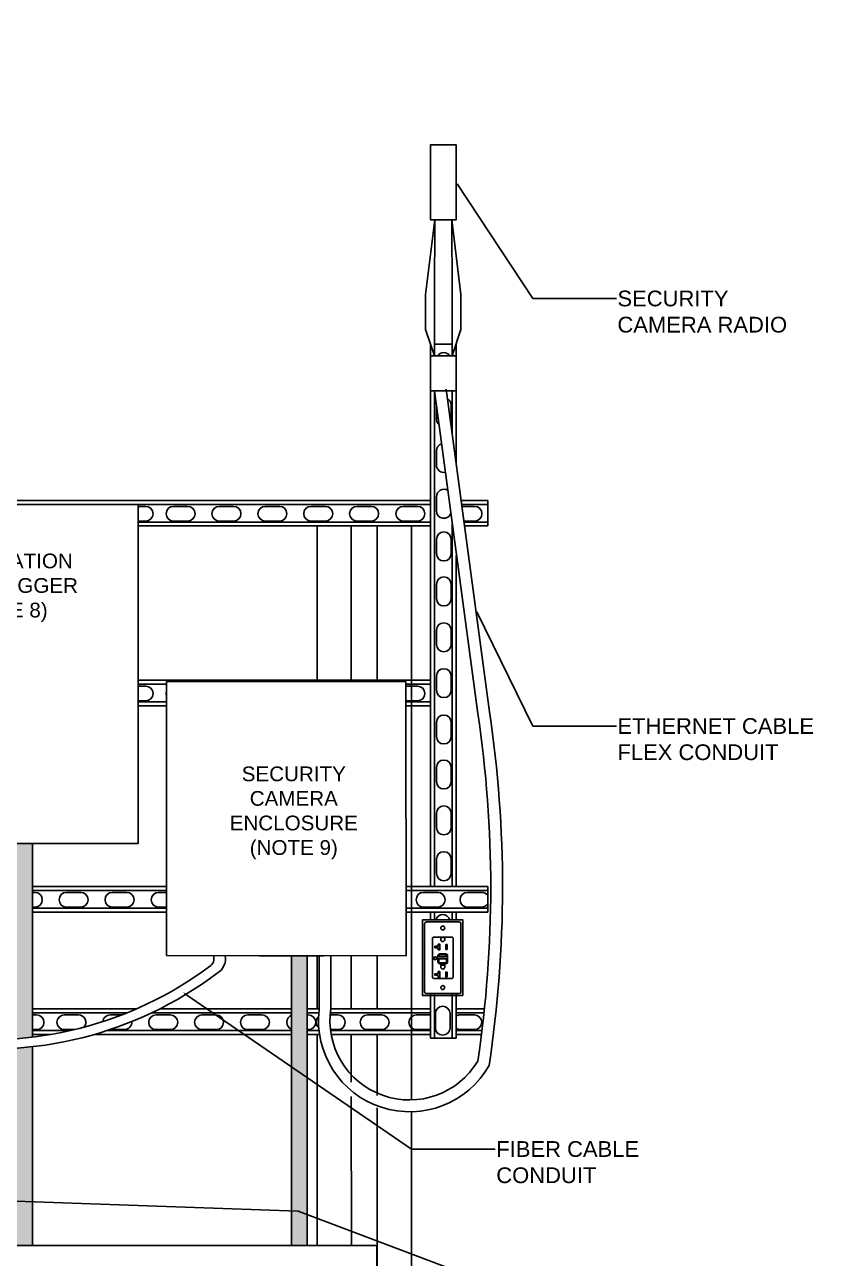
# Model space of a CAD drawing. Header units: feet. Extents: x -159 to 1687, y -48 to 1556.
# Drawn here: x 917.7 to 969, y 1032.6 to 1111.1 of the extents above; entities that cross this region are included whole.
import ezdxf
from ezdxf import colors
from ezdxf.entities.mleader import LeaderData, LeaderLine
from ezdxf.math import Vec2, Vec3

# ---------------------------------------------------------------- set-up
doc = ezdxf.new("R2010")
doc.units = ezdxf.units.FT
doc.header["$MEASUREMENT"] = 0
for name, color, linetype in [('9417_1-3$0$M25-OBJ', 7, 'Continuous'), ('9417_1-3$0$M25-UNISTRUT', 94, 'Continuous'), ('9417_1-3$0$OBJ-LITE', 33, 'Continuous'), ('9417_1-3$0$UNISTRUT', 94, 'Continuous'), ('E-LV-EQUP', 211, 'Continuous'), ('E-POSTS', 4, 'Continuous'), ('EQUIPMENT_CON', 150, 'Continuous'), ('G-ANNO-TEXT', 1, 'Continuous')]:
    doc.layers.add(name, color=color, linetype=linetype)
doc.styles.add('NEI-A', font='arial.ttf')

# ---------------------------------------------------------------- blocks, each defined once
blk = doc.blocks.new('9417_1-3$0$827-00085')
at = {"layer": '9417_1-3$0$OBJ-LITE'}
for p, q in [((-0.25, 0.187), (-0.25, -0.188)), ((0.25, 0.312), (-0.125, 0.312)), ((0.375, -0.188), (0.375, 0.187)), ((-0.125, -0.312), (0.25, -0.312))]:
    blk.add_line(p, q, dxfattribs=at)
for points in [[(-1.312, 0.594), (-1.312, -0.594, 0.414214), (-1.25, -0.656), (1.25, -0.656, 0.414214), (1.312, -0.594), (1.312, 0.594, 0.414214), (1.25, 0.656), (-1.25, 0.656, 0.414214)], [(-1.158, -0.125), (-1.281, -0.125), (-1.281, 0.125), (-1.158, 0.125, -1)], [(-0.188, -0.188), (-0.188, 0.187, -0.414214), (-0.156, 0.219), (-0.094, 0.219, -0.414214), (-0.063, 0.187), (-0.063, -0.188, -0.414214), (-0.094, -0.219), (-0.156, -0.219, -0.414214)], [(0.312, -0.219), (0.312, 0.219, 0.414214), (0.281, 0.25), (0.094, 0.25, 0.414214), (0.062, 0.219), (0.062, -0.219, 0.414214), (0.094, -0.25), (0.281, -0.25, 0.414214)], [(0.592, -0.125), (0.469, -0.125), (0.469, 0.125), (0.592, 0.125, -1)]]:
    blk.add_lwpolyline(points, format="xyb", close=True, dxfattribs=at)
for points in [[(-0.641, 0.281), (-0.5, 0.281), (-0.5, 0.187), (-0.875, 0.187), (-0.875, 0.281), (-0.734, 0.281), (-0.734, 0.5), (-0.641, 0.5)], [(1.109, 0.281), (1.25, 0.281), (1.25, 0.187), (0.875, 0.187), (0.875, 0.281), (1.016, 0.281), (1.016, 0.5), (1.109, 0.5)], [(-0.531, -0.281), (-0.531, -0.188), (-0.844, -0.188), (-0.844, -0.281)], [(1.219, -0.281), (1.219, -0.188), (0.906, -0.188), (0.906, -0.281)]]:
    blk.add_lwpolyline(points, close=True, dxfattribs=at)
blk.add_circle((0.032, 0.477), 0.0882, dxfattribs=at)
for centre, start, end in [((-0.125, 0.187), 90, 180), ((0.25, 0.187), 0, 90), ((-0.125, -0.188), 180, 270), ((0.25, -0.188), 270, 0)]:
    blk.add_arc(centre, 0.125, start, end, dxfattribs=at)
blk = doc.blocks.new('9417_1-3$0$827-00085_822-10365_822-13765_fnt')
blk.add_lwpolyline([(2.406, -1.281), (2.406, 1.281), (-2.406, 1.281), (-2.406, -1.281)], close=True)
at = {"layer": '9417_1-3$0$OBJ-LITE'}
blk.add_lwpolyline([(2.281, 1.031, 0.414214), (2.156, 1.156), (-2.156, 1.156, 0.414214), (-2.281, 1.031), (-2.281, -1.031, 0.414214), (-2.156, -1.156), (2.156, -1.156, 0.414214), (2.281, -1.031)], format="xyb", close=True, dxfattribs=at)
for centre in [(-1.895, 0), (1.895, 0)]:
    blk.add_circle(centre, 0.125, dxfattribs=at)
blk.add_blockref('9417_1-3$0$827-00085', (0, 0))

msp = doc.modelspace()

# ---------------------------------------------------------------- hatches: boundary and pattern name
at = {"transparency": 33554503}
h = msp.add_hatch(color=256, dxfattribs=at)
h.dxf.hatch_style = 1
h.paths.add_polyline_path([(915.01906, 1059.01503), (914.01906, 1059.01503), (914.01906, 1046.56972, 0.01063895), (915.01906, 1046.53435)])
h.paths.add_polyline_path([(918.16533, 1059.01503), (917.16533, 1059.01503), (917.16533, 1046.60219, 0.01068425), (918.16533, 1046.70115)])
h.paths.add_polyline_path([(915.01906, 1045.95923, -0.01051468), (914.01906, 1046.00229), (914.01906, 1033.44096), (915.01906, 1033.44096)])
h.paths.add_polyline_path([(918.16533, 1046.09839, -0.01054699), (917.16533, 1046.00884), (917.16533, 1033.44096), (918.16533, 1033.44096)])
h.paths.add_polyline_path([(915.01906, 1029.10081), (914.01906, 1029.10081), (914.01906, 1005.90336), (915.01906, 1005.90336)])
h.paths.add_polyline_path([(918.16533, 1029.10081), (917.16533, 1029.10081), (917.16533, 1005.90336), (918.16533, 1005.90336)])
h = msp.add_hatch(color=256, dxfattribs=at)
h.dxf.hatch_style = 1
edge = h.paths.add_edge_path()
edge.add_arc((876.61616, 1057.20834), 14.84338, 230.4497157, 235.2926447, ccw=False)
edge.add_line((867.16456, 1045.76312), (867.16456, 1033.44096))
edge.add_line((867.16456, 1033.44096), (868.16456, 1033.44096))
edge.add_line((868.16456, 1033.44096), (868.16456, 1045.00603))
edge = h.paths.add_edge_path()
edge.add_arc((886.04439, 1059.84733), 15.00228, 236.277062, 240.7565867, ccw=False)
edge.add_line((877.71546, 1047.36945), (877.71546, 1041.89634))
edge.add_arc((881.32591, 1063.44269), 21.84676, 260.4875061, 263.1373714)
edge.add_line((878.71546, 1041.75246), (878.71546, 1046.75705))
edge = h.paths.add_edge_path()
edge.add_arc((881.37823, 1063.57225), 22.81459, 260.7614578, 263.2975279, ccw=False)
edge.add_line((877.71546, 1041.0536), (877.71546, 1033.44096))
edge.add_line((877.71546, 1033.44096), (878.71546, 1033.44096))
edge.add_line((878.71546, 1033.44096), (878.71546, 1040.91358))
h.paths.add_polyline_path([(883.058, 1029.10081), (881.058, 1029.10081), (881.058, 1005.90336), (883.058, 1005.90336)])
h.paths.add_polyline_path([(886.13812, 1029.10081), (884.13812, 1029.10081), (884.13812, 1005.90336), (886.13812, 1005.90336)])
edge = h.paths.add_edge_path()
edge.add_arc((881.82026, 1062.30256), 21.42053, 293.1867956, 296.1303163, ccw=False)
edge.add_line((890.25416, 1042.61225), (890.25416, 1033.44096))
edge.add_line((890.25416, 1033.44096), (891.25416, 1033.44096))
edge.add_line((891.25416, 1033.44096), (891.25416, 1043.07133))
edge = h.paths.add_edge_path()
edge.add_arc((881.32591, 1063.44269), 22.59676, 319.6222499, 322.6465246, ccw=False)
edge.add_line((898.5399, 1048.80397), (898.58028, 1033.44096))
edge.add_line((898.58028, 1033.44096), (899.33247, 1033.44096))
edge.add_line((899.33247, 1033.44096), (899.28825, 1049.73255))
h.paths.add_polyline_path([(897.02995, 1029.1031), (896.27995, 1029.1031), (896.32418, 1005.90564), (897.07418, 1005.90564)])
h.paths.add_polyline_path([(935.63331, 1051.88331), (934.63422, 1051.88331), (934.63331, 1033.44096), (935.63331, 1033.44096)])
edge = h.paths.add_edge_path()
edge.add_arc((885.91405, 1059.70382), 14.77137, 287.0867315, 291.1934197, ccw=False)
edge.add_line((890.25416, 1045.58444), (890.25416, 1043.50361))
edge.add_arc((881.32591, 1063.44269), 21.84676, 294.1216956, 297.0295179)
edge.add_line((891.25416, 1043.9822), (891.25416, 1045.93151))
edge = h.paths.add_edge_path()
edge.add_arc((885.42998, 1057.76316), 8.30065, 305.5336329, 314.5597939, ccw=False)
edge.add_line((890.25416, 1051.0083), (890.25416, 1046.37107))
edge.add_arc((885.91405, 1059.70382), 14.02137, 288.0312269, 292.3866522)
edge.add_line((891.25416, 1046.73918), (891.25416, 1051.84879))
edge = h.paths.add_edge_path()
edge.add_arc((881.44469, 1056.64538), 8.10589, 242.6087585, 250.3508243)
edge.add_line((878.719, 1049.0115), (878.71546, 1047.6714))
edge.add_arc((885.91405, 1059.70382), 14.02137, 234.2167222, 239.1093486, ccw=False)
edge.add_line((877.71546, 1048.3292), (877.71546, 1049.44827))
edge = h.paths.add_edge_path()
edge.add_line((878.73598, 1055.43122), (877.71546, 1055.43122))
edge.add_line((877.71546, 1055.43122), (877.71546, 1050.12546))
edge.add_arc((881.4139, 1056.52552), 7.39184, 239.9774209, 248.6322812)
edge.add_line((878.72067, 1049.64179), (878.73598, 1055.43122))
edge = h.paths.add_edge_path()
edge.add_line((866.00871, 1054.64261), (864.75871, 1054.64261))
edge.add_line((864.75871, 1054.64261), (864.75871, 1049.20161))
edge.add_arc((881.32591, 1063.44269), 21.84676, 220.6821718, 225.4830311)
edge.add_line((866.00871, 1047.86502), (866.00871, 1054.64261))
edge = h.paths.add_edge_path()
edge.add_line((868.16456, 1054.64261), (867.16456, 1054.64261))
edge.add_line((867.16456, 1054.64261), (867.16456, 1046.80728))
edge.add_arc((881.32591, 1063.44269), 21.84676, 229.5929887, 232.9551713)
edge.add_line((868.16456, 1046.00539), (868.16456, 1054.64261))

# ---------------------------------------------------------------- linework, layer by layer
at = {"layer": '9417_1-3$0$M25-UNISTRUT'}
for p, q in [((943.46794, 1090.79817), (943.46794, 1056.32368)), ((943.71794, 1087.82804), (943.71794, 1056.32368)), ((943.46794, 1080.85503), (875.1352, 1080.85503)), ((922.21796, 1080.60503), (904.73221, 1080.60503)), ((944.84294, 1056.32368), (944.84294, 1079.48003)), ((947.10526, 1056.28831), (941.98405, 1056.28831)), ((947.10526, 1056.03831), (941.98405, 1056.03831))]:
    msp.add_line(p, q, dxfattribs=at)
for points in [[(943.71794, 1090.79817), (943.71794, 1090.05235)], [(944.84294, 1090.05235), (944.84294, 1090.79817)], [(945.09294, 1083.22826), (945.09294, 1090.79817)], [(944.84294, 1085.08824), (944.84294, 1087.82804)], [(943.46794, 1080.60503), (924.87139, 1080.60503)], [(947.11653, 1080.85503), (945.42321, 1080.85503)], [(947.11653, 1080.60503), (945.45681, 1080.60503)], [(947.11653, 1079.23003), (947.11653, 1080.85503)], [(924.87139, 1079.48003), (943.46794, 1079.48003)], [(944.84, 1079.48003), (944.84294, 1079.48003)], [(945.60802, 1079.48003), (947.11653, 1079.48003)], [(924.87139, 1079.23003), (943.46794, 1079.23003)], [(938.42419, 1079.23003), (938.42419, 1069.41331)], [(940.06911, 1079.23003), (940.06911, 1069.41331)], [(944.84294, 1079.23003), (944.8736, 1079.23003)], [(945.64162, 1079.23003), (947.11653, 1079.23003)], [(945.09294, 1056.32368), (945.09294, 1077.32662)], [(943.46707, 1069.41331), (924.87139, 1069.41331)], [(926.67814, 1069.16331), (924.87052, 1069.16331)], [(943.46707, 1069.16331), (941.89903, 1069.16331)], [(924.87052, 1068.03831), (926.67892, 1068.03831)], [(924.87052, 1067.78831), (926.67909, 1067.78831)], [(941.89981, 1068.03831), (943.46707, 1068.03831)], [(941.89998, 1067.78831), (943.46707, 1067.78831)], [(912.50802, 1059.01503), (919.86626, 1059.01503)], [(926.6558, 1056.28831), (918.16533, 1056.28831)], [(926.65631, 1056.03831), (918.16533, 1056.03831)], [(947.10526, 1054.66331), (947.10526, 1056.28831)], [(918.16533, 1054.91331), (926.65861, 1054.91331)], [(918.16533, 1054.66331), (926.65912, 1054.66331)], [(941.98405, 1054.91331), (947.10526, 1054.91331)], [(941.98405, 1054.66331), (947.10526, 1054.66331)], [(943.46794, 1054.66331), (943.46794, 1054.15942)], [(943.71794, 1054.66331), (943.71794, 1054.15942)], [(944.84294, 1054.15942), (944.84294, 1054.66331)], [(945.09294, 1054.15942), (945.09294, 1054.66331)], [(938.42419, 1051.88331), (938.42419, 1048.49655)], [(940.06911, 1051.88331), (940.06911, 1048.49655)], [(943.46794, 1049.47192), (943.46794, 1046.63246)], [(943.71794, 1049.47192), (943.71794, 1046.63246)], [(944.84294, 1046.63246), (944.84294, 1049.47192)], [(945.09294, 1046.63246), (945.09294, 1049.47192)], [(924.76082, 1048.49655), (918.16533, 1048.49655)], [(924.16588, 1048.24655), (918.16533, 1048.24655)], [(934.63404, 1048.24655), (925.73844, 1048.24655)], [(934.63405, 1048.49655), (926.25036, 1048.49655)], [(936.38375, 1048.49655), (935.63331, 1048.49655)], [(936.38375, 1048.24655), (935.63331, 1048.24655)], [(946.89599, 1048.49655), (945.09294, 1048.49655)], [(946.86955, 1048.24655), (945.09294, 1048.24655)], [(918.16533, 1047.12155), (920.58227, 1047.12155)], [(918.16533, 1046.87155), (919.33071, 1046.87155)], [(922.08986, 1046.87155), (934.63397, 1046.87155)], [(922.90837, 1047.12155), (934.63399, 1047.12155)], [(935.63331, 1047.12155), (936.38375, 1047.12155)], [(935.63331, 1046.87155), (936.41277, 1046.87155)], [(937.13375, 1047.12155), (943.46794, 1047.12155)], [(937.13375, 1046.87155), (943.46794, 1046.87155)], [(938.42419, 1046.87155), (938.4287, 1043.83562)], [(940.06911, 1046.87155), (940.06911, 1042.99084)], [(945.09294, 1047.12155), (946.74006, 1047.12155)], [(945.09294, 1046.87155), (946.70894, 1046.87155)], [(938.43004, 1042.92868), (938.44411, 1033.44096)], [(940.06911, 1042.20758), (940.06911, 1017.90336)]]:
    msp.add_lwpolyline(points, dxfattribs=at)
at = {"layer": '9417_1-3$0$UNISTRUT'}
for p, q in [((943.46794, 1090.79817), (943.46825, 1090.79817)), ((943.71794, 1090.79817), (944.84294, 1090.79817)), ((945.09263, 1090.79817), (945.09294, 1090.79817)), ((943.84392, 1086.02333), (943.84392, 1086.92755)), ((944.78236, 1086.02333), (944.78236, 1086.92755)), ((943.84392, 1083.10621), (943.84392, 1084.01044)), ((943.84392, 1080.1891), (943.84392, 1081.09333)), ((924.87139, 1080.47905), (925.36248, 1080.47905)), ((927.12642, 1080.47905), (928.03064, 1080.47905)), ((930.04353, 1080.47905), (930.94776, 1080.47905)), ((932.96064, 1080.47905), (933.86487, 1080.47905)), ((935.87776, 1080.47905), (936.78199, 1080.47905)), ((938.79487, 1080.47905), (939.6991, 1080.47905)), ((941.73477, 1080.47905), (942.63899, 1080.47905)), ((945.47374, 1080.47905), (946.26838, 1080.47905)), ((924.87139, 1079.54061), (925.36248, 1079.54061)), ((927.12642, 1079.54061), (928.03064, 1079.54061)), ((930.04353, 1079.54061), (930.94776, 1079.54061)), ((932.96064, 1079.54061), (933.86487, 1079.54061)), ((935.87776, 1079.54061), (936.78199, 1079.54061)), ((938.79487, 1079.54061), (939.6991, 1079.54061)), ((941.73477, 1079.54061), (942.63899, 1079.54061)), ((945.59988, 1079.54061), (946.26838, 1079.54061)), ((943.84392, 1077.47513), (943.84392, 1078.37936)), ((944.78236, 1077.47513), (944.78236, 1078.37936)), ((943.84392, 1074.60973), (943.84392, 1075.51395)), ((944.78236, 1074.60973), (944.78236, 1075.51395)), ((943.84392, 1071.69261), (943.84392, 1072.59684)), ((944.78236, 1071.69261), (944.78236, 1072.59684)), ((943.84392, 1068.7755), (943.84392, 1069.67973)), ((944.78236, 1068.7755), (944.78236, 1069.67973)), ((924.87052, 1069.03734), (925.36161, 1069.03734)), ((941.89912, 1069.03734), (942.63812, 1069.03734)), ((924.87052, 1068.0989), (925.36161, 1068.0989)), ((941.89977, 1068.0989), (942.63812, 1068.0989)), ((943.84392, 1065.82784), (943.84392, 1066.73207)), ((944.78236, 1065.82784), (944.78236, 1066.73207)), ((943.84392, 1062.96244), (943.84392, 1063.86666)), ((944.78236, 1062.96244), (944.78236, 1063.86666)), ((943.84392, 1060.04532), (943.84392, 1060.94955)), ((944.78236, 1060.04532), (944.78236, 1060.94955)), ((943.84392, 1057.12821), (943.84392, 1058.03244)), ((944.78236, 1057.12821), (944.78236, 1058.03244)), ((918.16533, 1055.91234), (918.31263, 1055.91234)), ((920.32551, 1055.91234), (921.22974, 1055.91234)), ((923.24263, 1055.91234), (924.14685, 1055.91234)), ((926.18252, 1055.91234), (926.65657, 1055.91234)), ((943.02255, 1055.91234), (943.92678, 1055.91234)), ((945.81343, 1055.91234), (946.71766, 1055.91234)), ((918.16533, 1054.9739), (918.31263, 1054.9739)), ((920.32551, 1054.9739), (921.22974, 1054.9739)), ((923.24263, 1054.9739), (924.14685, 1054.9739)), ((926.18252, 1054.9739), (926.65848, 1054.9739)), ((943.02255, 1054.9739), (943.92678, 1054.9739)), ((945.81343, 1054.9739), (946.71766, 1054.9739)), ((918.16533, 1048.12058), (918.42058, 1048.12058)), ((920.18451, 1048.12058), (921.08874, 1048.12058)), ((923.10162, 1048.12058), (923.84754, 1048.12058)), ((926.01874, 1048.12058), (926.92297, 1048.12058)), ((928.93585, 1048.12058), (929.84008, 1048.12058)), ((931.85297, 1048.12058), (932.75719, 1048.12058)), ((935.63331, 1048.12058), (935.69709, 1048.12058)), ((937.13375, 1048.12058), (937.57604, 1048.12058)), ((939.46269, 1048.12058), (940.36692, 1048.12058)), ((942.56199, 1048.12058), (943.46622, 1048.12058)), ((943.77853, 1048.19803), (943.77853, 1047.2938)), ((944.71697, 1048.19803), (944.71697, 1047.2938)), ((945.35287, 1048.12058), (946.2571, 1048.12058)), ((918.16533, 1047.18214), (918.42058, 1047.18214)), ((920.18451, 1047.18214), (920.8411, 1047.18214)), ((923.10162, 1047.18214), (924.00585, 1047.18214)), ((926.01874, 1047.18214), (926.92297, 1047.18214)), ((928.93585, 1047.18214), (929.84008, 1047.18214)), ((931.85297, 1047.18214), (932.75719, 1047.18214)), ((935.63331, 1047.18214), (935.69709, 1047.18214)), ((937.13375, 1047.18214), (937.57604, 1047.18214)), ((939.46269, 1047.18214), (940.36692, 1047.18214)), ((942.56199, 1047.18214), (943.46622, 1047.18214)), ((945.09294, 1046.63246), (943.46794, 1046.63246)), ((945.35287, 1047.18214), (946.2571, 1047.18214))]:
    msp.add_line(p, q, dxfattribs=at)
for centre, start, end in [((944.31314, 1089.79296), 33.5602088, 146.4397912), ((944.31314, 1086.92755), 0, 61.0088347), ((944.31314, 1086.02333), 180, 229.5123571), ((944.31314, 1086.02333), 336.2589779, 0), ((944.31314, 1084.01044), 107.6380158, 180), ((944.31314, 1083.10621), 180, 282.4368262), ((944.31314, 1081.09333), 56.7494897, 180), ((925.36248, 1080.00983), 270, 90), ((927.12642, 1080.00983), 90, 270), ((928.03064, 1080.00983), 270, 90), ((930.04353, 1080.00983), 90, 270), ((930.94776, 1080.00983), 270, 90), ((932.96064, 1080.00983), 90, 270), ((933.86487, 1080.00983), 270, 90), ((935.87776, 1080.00983), 90, 270), ((936.78199, 1080.00983), 270, 90), ((938.79487, 1080.00983), 90, 270), ((939.6991, 1080.00983), 270, 90), ((941.73477, 1080.00983), 90, 270), ((942.63899, 1080.00983), 270, 90), ((943.46622, 1080.00983), 89.7896409, 90), ((944.31314, 1080.1891), 180, 343.3724156), ((946.26838, 1080.00983), 270, 90), ((943.46622, 1080.00983), 270, 270.2103591), ((944.31314, 1078.37936), 0, 180), ((944.31314, 1077.47513), 180, 0), ((944.31314, 1075.51395), 0, 180), ((944.31314, 1074.60973), 180, 0), ((944.31314, 1072.59684), 0, 180), ((944.31314, 1071.69261), 180, 0), ((944.31314, 1069.67973), 0, 180), ((925.36161, 1068.56812), 270, 90), ((927.12555, 1068.56812), 162.3342307, 197.7450276), ((942.63812, 1068.56812), 270, 90), ((944.31314, 1068.7755), 180, 0), ((944.31314, 1066.73207), 0, 180), ((944.31314, 1065.82784), 180, 0), ((944.31314, 1063.86666), 0, 180), ((944.31314, 1062.96244), 180, 0), ((944.31314, 1060.94955), 0, 180), ((944.31314, 1060.04532), 180, 0), ((944.31314, 1058.03244), 0, 180), ((944.31314, 1057.12821), 180, 0), ((918.31263, 1055.44312), 270, 90), ((920.32551, 1055.44312), 90, 270), ((921.22974, 1055.44312), 270, 90), ((923.24263, 1055.44312), 90, 270), ((924.14685, 1055.44312), 270, 90), ((926.18252, 1055.44312), 90, 270), ((943.02255, 1055.44312), 90, 270), ((943.92678, 1055.44312), 270, 90), ((945.81343, 1055.44312), 90, 270), ((946.71766, 1055.44312), 34.3053139, 90), ((946.71766, 1055.44312), 270, 325.6946861), ((944.24775, 1054.03225), 15.7248761, 164.2751239), ((944.24775, 1054.03225), 179.7353457, 180), ((944.24775, 1054.03225), 0, 0.2646543), ((918.42058, 1047.65136), 270, 90), ((920.18451, 1047.65136), 90, 270), ((921.08874, 1047.65136), 317.1603145, 90), ((923.10162, 1047.65136), 90, 175.4835419), ((926.01874, 1047.65136), 90, 270), ((926.92297, 1047.65136), 270, 90), ((928.93585, 1047.65136), 90, 270), ((929.84008, 1047.65136), 270, 90), ((931.85297, 1047.65136), 90, 270), ((932.75719, 1047.65136), 270, 90), ((934.79286, 1047.65136), 109.784957, 250.2094062), ((934.57133, 1047.65136), 82.4091362, 90), ((935.69709, 1047.65136), 270, 90), ((936.67181, 1047.65136), 127.873176, 232.126824), ((937.57604, 1047.65136), 270, 90), ((939.46269, 1047.65136), 90, 270), ((940.36692, 1047.65136), 270, 90), ((942.56199, 1047.65136), 90, 270), ((943.46622, 1047.65136), 89.7896409, 90), ((944.24775, 1048.19803), 0, 180), ((945.35287, 1047.65136), 90, 123.6393772), ((946.2571, 1047.65136), 270, 90), ((924.00585, 1047.65136), 270, 4.9301396), ((934.57133, 1047.65136), 270, 277.5908638), ((944.24775, 1047.2938), 180, 0), ((945.35287, 1047.65136), 236.3606228, 270), ((923.10162, 1047.65136), 268.8746831, 270), ((943.46622, 1047.65136), 270, 270.2103591)]:
    msp.add_arc(centre, 0.46922, start, end, dxfattribs=at)
at = {"layer": 'E-LV-EQUP'}
msp.add_line((936.69405, 1051.88331), (932.57439, 1051.88331), dxfattribs=at)
for points in [[(943.46794, 1098.70524), (943.46794, 1103.48554), (945.09294, 1103.48554), (945.09294, 1098.70524)], [(943.46794, 1087.82804), (943.46794, 1090.05235), (945.09294, 1090.05235), (945.09294, 1087.82804)]]:
    msp.add_lwpolyline(points, close=True, dxfattribs=at)
for points in [[(943.71794, 1090.05235), (943.15783, 1091.72541), (943.15783, 1093.96421), (943.73524, 1098.70524)], [(943.71794, 1090.05235), (943.71794, 1090.79817), (943.71736, 1091.72541), (943.71736, 1093.96421), (943.73524, 1098.70524)], [(944.84294, 1090.05235), (945.40306, 1091.72541), (945.40306, 1093.96421), (944.82565, 1098.70524)], [(944.84294, 1090.05235), (944.84294, 1090.79817), (944.85293, 1091.72541), (944.85293, 1093.96421), (944.82565, 1098.70524)], [(940.0567, 1033.44096), (848.37311, 1033.44096), (848.37311, 1029.10081), (940.0567, 1029.10081)], [(940.0567, 1029.10081), (940.0567, 1033.44096)]]:
    msp.add_lwpolyline(points, dxfattribs=at)
at = {"layer": 'E-POSTS', "flags": 128}
for points in [[(936.25661, 1079.23003), (936.25661, 1069.41331)], [(942.25661, 1079.23003), (942.25661, 1042.73606)], [(936.25661, 1051.88331), (936.25661, 1048.49655)], [(936.25661, 1046.87155), (936.25661, 1033.44096)], [(942.25661, 1041.98394), (942.25661, 999.30883)]]:
    msp.add_lwpolyline(points, dxfattribs=at)
at = {"layer": 'EQUIPMENT_CON', "color": 1}
msp.add_lwpolyline([(902.33079, 1059.01503), (902.33079, 1051.39689, 0.2897764), (904.32182, 1048.5411, 0.03133459), (911.96294, 1046.77724, 0.1990038), (929.42539, 1051.20721, 0.35289122), (929.6705, 1051.88164)], format="xyb", dxfattribs=at)
for points in [[(918.16533, 1059.01503), (918.16533, 1046.70138)], [(934.63422, 1051.88331), (934.63331, 1033.44096)], [(935.63331, 1051.88331), (935.63331, 1033.44096)], [(918.16533, 1046.09881), (918.16533, 1033.44096)]]:
    msp.add_lwpolyline(points, dxfattribs=at)

# ---------------------------------------------------------------- block references
at = {"layer": '9417_1-3$0$M25-OBJ', "xscale": -1, "rotation": 90}
msp.add_blockref('9417_1-3$0$827-00085_822-10365_822-13765_fnt', (944.24524, 1051.75317), dxfattribs=at)

# ---------------------------------------------------------------- texts
at = {"layer": 'G-ANNO-TEXT', "linetype": 'Continuous', "char_height": 0.9375, "attachment_point": 5, "style": 'NEI-A', "bg_fill": 3, "box_fill_scale": 1.5, "bg_fill_color": 256, "bg_fill_transparency": 0}
for s, width, gutter_width, heights, insert in [('MET STATION\\PDATA LOGGER\\P(NOTE 8)', 10.1476412, 0.5, [7.07029], (916.3244, 1075.30129)), ('SECURITY CAMERA ENCLOSURE\\P(NOTE 9)', 8.2647432, 27.55033, [0], (934.77514, 1060.97166))]:
    msp.add_mtext_dynamic_manual_height_columns(s, width=width, gutter_width=gutter_width, heights=heights, dxfattribs=dict(at, insert=insert))

# ---------------------------------------------------------------- leaders
at = {"layer": 'G-ANNO-TEXT'}
ml = msp.add_multileader_mtext('Standard', dxfattribs=at)
ml.set_content('\\A1;GPS ANTENNA', color=256, style='NEI-A')
ml.set_leader_properties()
ml.build(insert=Vec2(0, 0))
ml.multileader.update_dxf_attribs({"dogleg_length": 0.36, "arrow_head_size": 0.125})
ctx = ml.context
ctx.base_point, ctx.char_height, ctx.arrow_head_size, ctx.landing_gap_size, ctx.plane_origin = Vec3(887.82262, 1115.66097), 2, 0.125, 0.0625, Vec3(439.64024, 587.41359)
notes = []
notes.append((ctx, [(1, (1, 1, 0), (884.75115, 1115.66097), (1, 0), 3.07146, [(1, [(875.1352, 1099.37211)], 0, [])])]))
ctx.mtext.insert, ctx.mtext.width, ctx.mtext.flow_direction = Vec3(887.88512, 1116.67803), 30.0770668, 5
ctx.mtext.has_bg_fill, ctx.mtext.bg_color, ctx.mtext.bg_scale_factor, ctx.mtext.bg_transparency, ctx.mtext.use_window_bg_color = 1, -1073741824, 1.5, 0, 1
for ctx, leaders in notes:
    for number, flags, end, landing, length, lines in leaders:
        leader = LeaderData()
        leader.index, (leader.has_last_leader_line, leader.has_dogleg_vector, leader.attachment_direction) = number, flags
        leader.last_leader_point, leader.dogleg_vector, leader.dogleg_length = Vec3(end), Vec3(landing), length
        for number, points, colour, breaks in lines:
            line = LeaderLine()
            line.index, line.vertices, line.color, line.breaks = number, Vec3.list(points), colors.encode_raw_color(colour), breaks
            leader.lines.append(line)
        ctx.leaders.append(leader)

# ---------------------------------------------------------------- next in the draw order: linework, layer by layer
for points in [[(907.28139, 1080.60503), (924.87139, 1080.60503), (924.87139, 1059.01503), (907.28139, 1059.01503)], [(926.67802, 1069.34096), (941.89892, 1069.32389), (941.91098, 1051.88331), (926.69008, 1051.90038)]]:
    msp.add_lwpolyline(points, close=True)
at = {"layer": 'EQUIPMENT_CON', "color": 1}
for points in [[(944.46126, 1087.92795), (947.21887, 1067.41149, -0.07482243), (947.19319, 1044.90694, -0.81847294), (936.38375, 1048.42109), (936.38375, 1051.88331)], [(943.71794, 1087.82804), (946.47628, 1067.30614, -0.07428557), (946.47628, 1045.1829, -0.82498809), (937.13375, 1048.53311), (937.13375, 1051.88331)], [(901.58079, 1059.01503), (901.58079, 1051.17816, 0.28820551), (904.05713, 1048.07823, 0.02751424), (911.80854, 1046.24824, 0.20376171), (929.89503, 1050.76365, 0.31202669), (930.4205, 1051.88164)]]:
    msp.add_lwpolyline(points, format="xyb", dxfattribs=at)

# ---------------------------------------------------------------- next in the draw order: leaders
at = {"layer": 'G-ANNO-TEXT'}
ml = msp.add_multileader_mtext('Standard', dxfattribs=at)
ml.set_content('\\A1;SECURITY CAMERA RADIO', color=256, style='NEI-A')
ml.set_leader_properties()
ml.build(insert=Vec2(0, 0))
ml.multileader.update_dxf_attribs({"dogleg_length": 0.36, "arrow_head_size": 0.125})
ctx = ml.context
ctx.base_point, ctx.char_height, ctx.arrow_head_size, ctx.landing_gap_size, ctx.plane_origin = Vec3(955.29071, 1093.6982), 1, 0.125, 0.0625, Vec3(547.87428, 571.7168)
notes = []
notes.append((ctx, [(1, (1, 1, 0), (949.96449, 1093.6982), (1, 0), 5.32622, [(1, [(945.09294, 1101.09539)], 0, [])])]))
ctx.mtext.insert, ctx.mtext.width, ctx.mtext.flow_direction = Vec3(955.35321, 1094.20672), 13.1619873, 5
ctx.mtext.has_bg_fill, ctx.mtext.bg_color, ctx.mtext.bg_scale_factor, ctx.mtext.bg_transparency, ctx.mtext.use_window_bg_color = 1, -1073741824, 1.5, 0, 1
ml = msp.add_multileader_mtext('Standard', dxfattribs=at)
ml.set_content('\\A1;1-1/2" 120VAC POWER CABLE CONDUIT', color=256, style='NEI-A')
ml.set_leader_properties()
ml.build(insert=Vec2(0, 0))
ml.multileader.update_dxf_attribs({"dogleg_length": 0.36, "arrow_head_size": 0.125})
ctx = ml.context
ctx.base_point, ctx.char_height, ctx.arrow_head_size, ctx.landing_gap_size, ctx.plane_origin = Vec3(949.22198, 1031.43725), 1, 0.125, 0.0625, Vec3(441.62635, 518.73689)
notes.append((ctx, [(1, (1, 1, 0), (946.15052, 1031.43725), (1, 0), 3.07146, [(3, [(878.22442, 1036.94753), (890.71246, 1035.38601), (855.80321, 1038.85614), (867.60083, 1038.01676), (935.0625, 1035.63226), (935.0625, 1035.63226)], 0, [])])]))
ctx.mtext.insert, ctx.mtext.width, ctx.mtext.flow_direction = Vec3(949.28448, 1031.94578), 13.0806714, 5
ctx.mtext.has_bg_fill, ctx.mtext.bg_color, ctx.mtext.bg_scale_factor, ctx.mtext.bg_transparency, ctx.mtext.use_window_bg_color = 1, -1073741824, 1.5, 0, 1
for ctx, leaders in notes:
    for number, flags, end, landing, length, lines in leaders:
        leader = LeaderData()
        leader.index, (leader.has_last_leader_line, leader.has_dogleg_vector, leader.attachment_direction) = number, flags
        leader.last_leader_point, leader.dogleg_vector, leader.dogleg_length = Vec3(end), Vec3(landing), length
        for number, points, colour, breaks in lines:
            line = LeaderLine()
            line.index, line.vertices, line.color, line.breaks = number, Vec3.list(points), colors.encode_raw_color(colour), breaks
            leader.lines.append(line)
        ctx.leaders.append(leader)

# ---------------------------------------------------------------- next in the draw order: leaders
ml = msp.add_multileader_mtext('Standard', dxfattribs=at)
ml.set_content('\\A1;ETHERNET CABLE FLEX CONDUIT', color=256, style='NEI-A')
ml.set_leader_properties()
ml.build(insert=Vec2(0, 0))
ml.multileader.update_dxf_attribs({"dogleg_length": 0.36, "arrow_head_size": 0.125})
ctx = ml.context
ctx.base_point, ctx.char_height, ctx.arrow_head_size, ctx.landing_gap_size, ctx.plane_origin = Vec3(955.29071, 1066.49145), 1, 0.125, 0.0625, Vec3(551.55388, 544.51005)
notes = []
notes.append((ctx, [(1, (1, 1, 0), (949.96449, 1066.49145), (1, 0), 5.32622, [(1, [(946.34828, 1073.88864)], 0, [])])]))
ctx.mtext.insert, ctx.mtext.width, ctx.mtext.flow_direction = Vec3(955.35321, 1066.99997), 13.1619873, 5
ctx.mtext.has_bg_fill, ctx.mtext.bg_color, ctx.mtext.bg_scale_factor, ctx.mtext.bg_transparency, ctx.mtext.use_window_bg_color = 1, -1073741824, 1.5, 0, 1
ml = msp.add_multileader_mtext('Standard', dxfattribs=at)
ml.set_content('\\A1;FIBER CABLE CONDUIT', color=256, style='NEI-A')
ml.set_leader_properties()
ml.build(insert=Vec2(0, 0))
ml.multileader.update_dxf_attribs({"dogleg_length": 0.36, "arrow_head_size": 0.125})
ctx = ml.context
ctx.base_point, ctx.char_height, ctx.arrow_head_size, ctx.landing_gap_size, ctx.plane_origin = Vec3(947.58768, 1039.57538), 1, 0.125, 0.0625, Vec3(540.72537, 515.03608)
notes.append((ctx, [(1, (1, 1, 0), (942.26146, 1039.57538), (1, 0), 5.32622, [(1, [(927.73336, 1049.55041)], 0, [])])]))
ctx.mtext.insert, ctx.mtext.width, ctx.mtext.defined_height, ctx.mtext.flow_direction = Vec3(947.65018, 1040.08391), 9.4081872, 2.82982, 5
ctx.mtext.has_bg_fill, ctx.mtext.bg_color, ctx.mtext.bg_scale_factor, ctx.mtext.bg_transparency, ctx.mtext.use_window_bg_color = 1, -1073741824, 1.5, 0, 1
for ctx, leaders in notes:
    for number, flags, end, landing, length, lines in leaders:
        leader = LeaderData()
        leader.index, (leader.has_last_leader_line, leader.has_dogleg_vector, leader.attachment_direction) = number, flags
        leader.last_leader_point, leader.dogleg_vector, leader.dogleg_length = Vec3(end), Vec3(landing), length
        for number, points, colour, breaks in lines:
            line = LeaderLine()
            line.index, line.vertices, line.color, line.breaks = number, Vec3.list(points), colors.encode_raw_color(colour), breaks
            leader.lines.append(line)
        ctx.leaders.append(leader)

# ---------------------------------------------------------------- next in the draw order: linework, layer by layer
at = {"layer": '9417_1-3$0$M25-UNISTRUT'}
for p, q in [((943.46794, 1048.49655), (937.13375, 1048.49655)), ((943.46794, 1048.24655), (937.13375, 1048.24655))]:
    msp.add_line(p, q, dxfattribs=at)

doc.saveas('drawing.dxf')
